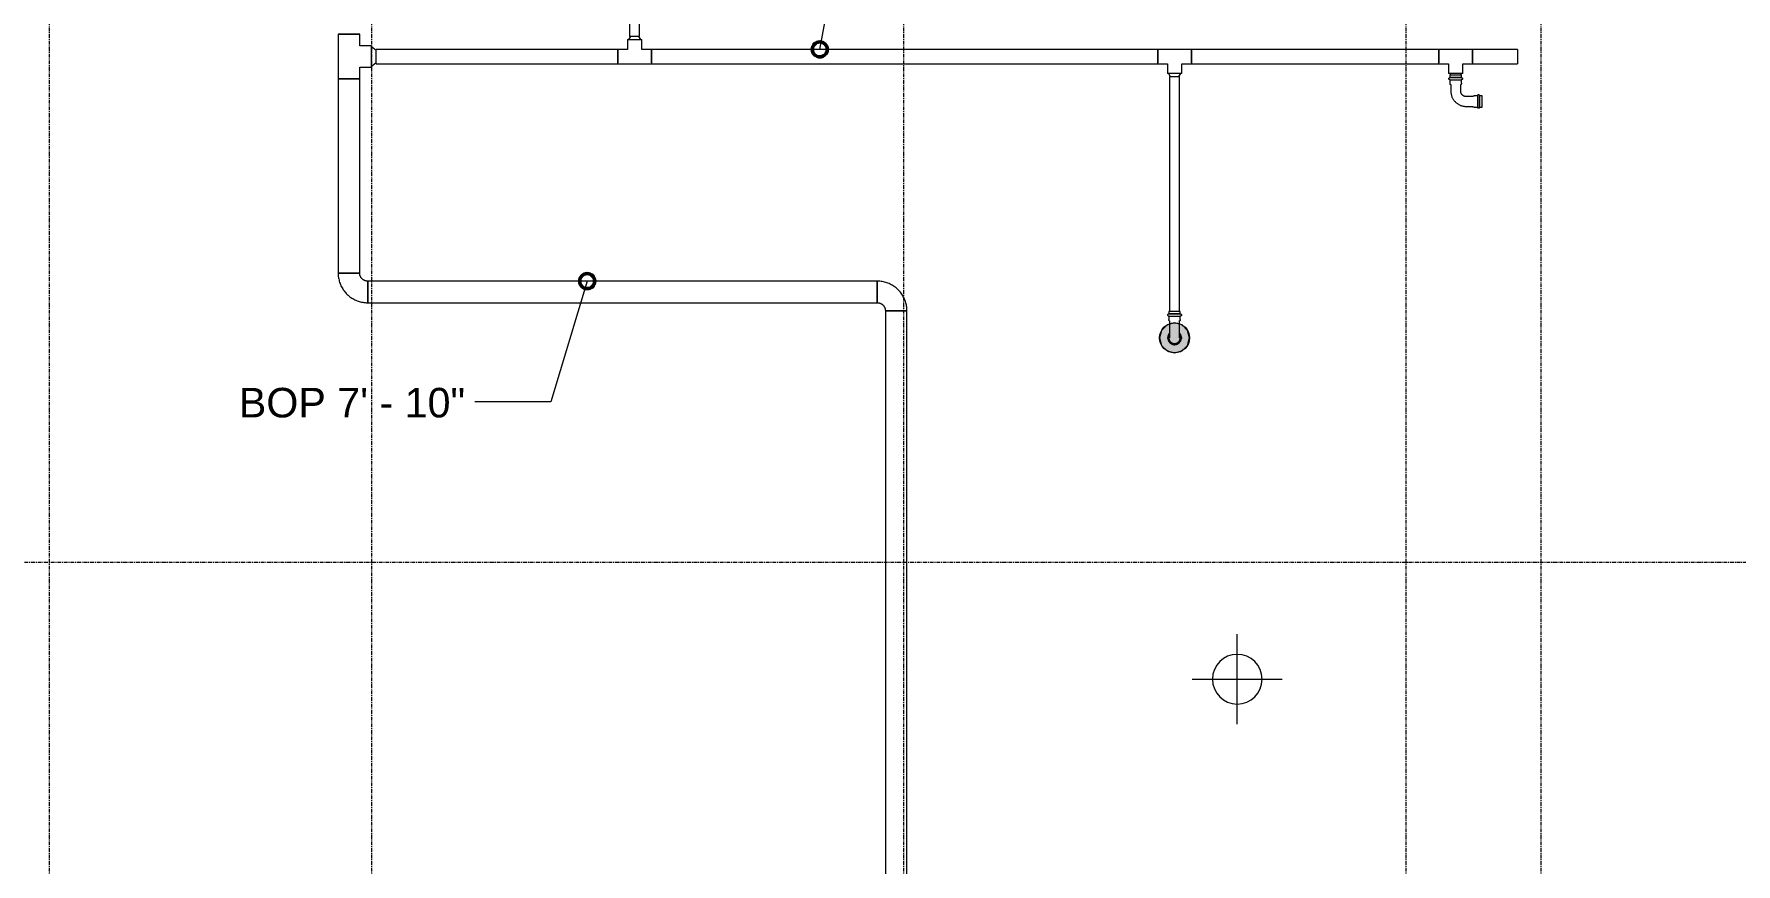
# Model space of a CAD drawing. Header units: inches. Extents: x -3679 to 241, y -496 to 1784.
# Drawn here: x -3057 to -2830, y 564.8 to 675.4 of the extents above; entities that cross this region are included whole.
import ezdxf

# ---------------------------------------------------------------- set-up
doc = ezdxf.new("R2010")
doc.units = ezdxf.units.IN
doc.header["$MEASUREMENT"] = 0
doc.linetypes.add('Grid Line', pattern=[0.875, 0.5, -0.125, 0.125, -0.125])
for name, color, linetype, lineweight in [('A-ANNO-NOTE', 250, 'Continuous', 9), ('G-ANNO-DIMS', 251, 'Continuous', 9), ('P-PIPE', 1, 'Continuous', 9), ('P-PIPE-CNTR', 1, 'Continuous', 9), ('S-GRID', 8, 'Continuous', 9)]:
    doc.layers.add(name, color=color, linetype=linetype, lineweight=lineweight)
doc.styles.add('Arial', font='arial.ttf', dxfattribs={"height": 3.934132})

# ---------------------------------------------------------------- blocks, each defined once
blk = doc.blocks.new('Victaulic-VicPress316-Elbow 90-45deg Style P568_P571 - Standard-V2-SECOND LEVEL')
at = {"layer": 'P-PIPE'}
for p, q in [((-3203.7, 731.1), (-3203.7, 730.2)), ((-3202.39, 730.21), (-3202.39, 731.1)), ((-3203.81, 730.05), (-3203.81, 729.6)), ((-3203.05, 729.6), (-3203.81, 729.6)), ((-3203.81, 729.31), (-3203.81, 728.97)), ((-3203.05, 729.31), (-3203.81, 729.31)), ((-3203.81, 728.97), (-3203.05, 728.97)), ((-3202.28, 729.6), (-3203.05, 729.6)), ((-3202.28, 729.31), (-3203.05, 729.31)), ((-3203.05, 728.97), (-3202.28, 728.97)), ((-3202.28, 729.6), (-3202.28, 730.05)), ((-3202.28, 728.97), (-3202.28, 729.31))]:
    blk.add_line(p, q, dxfattribs=at)
at = {"layer": 'P-PIPE', "flags": 128}
for points in [[(-3203.05, 733.4), (-3203.08, 733.4), (-3203.12, 733.4), (-3203.16, 733.4), (-3203.19, 733.39), (-3203.23, 733.38), (-3203.26, 733.38), (-3203.3, 733.37), (-3203.33, 733.36), (-3203.37, 733.34), (-3203.4, 733.33), (-3203.43, 733.32), (-3203.47, 733.3), (-3203.5, 733.28), (-3203.53, 733.26), (-3203.56, 733.24), (-3203.59, 733.22), (-3203.62, 733.2), (-3203.65, 733.18), (-3203.67, 733.15), (-3203.7, 733.13), (-3203.73, 733.1), (-3203.75, 733.07), (-3203.77, 733.04), (-3203.79, 733.01), (-3203.81, 732.98), (-3203.83, 732.95), (-3203.85, 732.92), (-3203.87, 732.89), (-3203.88, 732.85), (-3203.9, 732.82), (-3203.91, 732.79), (-3203.92, 732.75), (-3203.93, 732.72), (-3203.94, 732.68), (-3203.94, 732.65), (-3203.95, 732.61), (-3203.95, 732.57), (-3203.96, 732.54), (-3203.96, 732.5), (-3203.96, 732.46), (-3203.96, 732.43), (-3203.95, 732.39), (-3203.95, 732.35), (-3203.94, 732.32), (-3203.93, 732.28), (-3203.93, 732.25), (-3203.91, 732.21), (-3203.9, 732.18), (-3203.89, 732.14), (-3203.88, 732.11), (-3203.86, 732.08), (-3203.84, 732.05), (-3203.82, 732.01), (-3203.8, 731.98), (-3203.78, 731.95), (-3203.76, 731.92), (-3203.74, 731.9), (-3203.71, 731.87)], [(-3202.39, 731.86), (-3202.37, 731.88), (-3202.34, 731.91), (-3202.32, 731.94), (-3202.3, 731.97), (-3202.28, 732), (-3202.26, 732.03), (-3202.24, 732.06), (-3202.23, 732.09), (-3202.21, 732.13), (-3202.2, 732.16), (-3202.18, 732.19), (-3202.17, 732.23), (-3202.16, 732.26), (-3202.15, 732.3), (-3202.15, 732.33), (-3202.14, 732.37), (-3202.14, 732.41), (-3202.14, 732.44), (-3202.13, 732.48), (-3202.13, 732.52), (-3202.14, 732.55), (-3202.14, 732.59), (-3202.14, 732.63), (-3202.15, 732.66), (-3202.16, 732.7), (-3202.17, 732.73), (-3202.18, 732.77), (-3202.19, 732.8), (-3202.2, 732.84), (-3202.22, 732.87), (-3202.23, 732.9), (-3202.25, 732.93), (-3202.27, 732.97), (-3202.29, 733), (-3202.31, 733.03), (-3202.33, 733.06), (-3202.35, 733.08), (-3202.38, 733.11), (-3202.4, 733.14), (-3202.43, 733.16), (-3202.46, 733.19), (-3202.49, 733.21), (-3202.51, 733.23), (-3202.55, 733.25), (-3202.58, 733.27), (-3202.61, 733.29), (-3202.64, 733.31), (-3202.67, 733.32), (-3202.71, 733.34), (-3202.74, 733.35), (-3202.78, 733.36), (-3202.81, 733.37), (-3202.85, 733.38), (-3202.88, 733.39), (-3202.92, 733.39), (-3202.95, 733.4), (-3202.99, 733.4), (-3203.03, 733.4), (-3203.05, 733.4)], [(-3203.05, 733.26), (-3203.08, 733.26), (-3203.11, 733.25), (-3203.14, 733.25), (-3203.17, 733.25), (-3203.2, 733.24), (-3203.23, 733.23), (-3203.26, 733.23), (-3203.29, 733.22), (-3203.32, 733.21), (-3203.34, 733.2), (-3203.37, 733.18), (-3203.4, 733.17), (-3203.43, 733.16), (-3203.45, 733.14), (-3203.48, 733.12), (-3203.5, 733.1), (-3203.53, 733.09), (-3203.55, 733.07), (-3203.57, 733.05), (-3203.6, 733.02), (-3203.62, 733), (-3203.64, 732.98), (-3203.66, 732.95), (-3203.67, 732.93), (-3203.69, 732.9), (-3203.71, 732.88), (-3203.72, 732.85), (-3203.74, 732.82), (-3203.75, 732.8), (-3203.76, 732.77), (-3203.77, 732.74), (-3203.78, 732.71), (-3203.79, 732.68), (-3203.8, 732.65), (-3203.8, 732.62), (-3203.81, 732.59), (-3203.81, 732.56), (-3203.81, 732.53), (-3203.81, 732.5), (-3203.81, 732.47), (-3203.81, 732.44), (-3203.81, 732.41), (-3203.8, 732.38), (-3203.8, 732.35), (-3203.79, 732.32), (-3203.78, 732.29), (-3203.78, 732.26), (-3203.77, 732.23), (-3203.76, 732.2), (-3203.74, 732.17), (-3203.73, 732.14), (-3203.72, 732.12), (-3203.7, 732.1)], [(-3203.7, 732.49), (-3203.7, 732.49), (-3203.7, 732.49), (-3203.7, 732.48), (-3203.7, 732.47), (-3203.7, 732.46), (-3203.7, 732.45), (-3203.7, 732.44), (-3203.7, 732.42), (-3203.7, 732.4), (-3203.7, 732.38), (-3203.7, 732.36), (-3203.7, 732.33), (-3203.7, 732.31), (-3203.7, 732.28), (-3203.7, 732.25), (-3203.7, 732.21), (-3203.7, 732.18), (-3203.7, 732.14), (-3203.7, 732.11), (-3203.7, 732.07), (-3203.7, 732.03), (-3203.7, 731.98), (-3203.7, 731.94), (-3203.7, 731.9), (-3203.7, 731.85), (-3203.7, 731.8), (-3203.7, 731.75), (-3203.7, 731.7), (-3203.7, 731.65), (-3203.7, 731.6), (-3203.7, 731.55), (-3203.7, 731.5), (-3203.7, 731.44), (-3203.7, 731.39), (-3203.7, 731.33), (-3203.7, 731.28), (-3203.7, 731.22), (-3203.7, 731.17), (-3203.7, 731.11), (-3203.7, 731.1)], [(-3202.39, 732.1), (-3202.37, 732.13), (-3202.36, 732.16), (-3202.34, 732.18), (-3202.33, 732.21), (-3202.32, 732.24), (-3202.31, 732.27), (-3202.3, 732.3), (-3202.3, 732.33), (-3202.29, 732.36), (-3202.29, 732.39), (-3202.28, 732.42), (-3202.28, 732.45), (-3202.28, 732.48), (-3202.28, 732.51), (-3202.28, 732.54), (-3202.28, 732.57), (-3202.29, 732.6), (-3202.29, 732.63), (-3202.3, 732.66), (-3202.31, 732.69), (-3202.32, 732.72), (-3202.33, 732.75), (-3202.34, 732.78), (-3202.35, 732.81), (-3202.36, 732.84), (-3202.38, 732.86), (-3202.39, 732.89), (-3202.41, 732.92), (-3202.43, 732.94), (-3202.44, 732.97), (-3202.46, 732.99), (-3202.48, 733.01), (-3202.51, 733.03), (-3202.53, 733.06), (-3202.55, 733.08), (-3202.58, 733.09), (-3202.6, 733.11), (-3202.62, 733.13), (-3202.65, 733.15), (-3202.68, 733.16), (-3202.7, 733.18), (-3202.73, 733.19), (-3202.76, 733.2), (-3202.79, 733.21), (-3202.82, 733.22), (-3202.85, 733.23), (-3202.88, 733.24), (-3202.91, 733.24), (-3202.94, 733.25), (-3202.97, 733.25), (-3203, 733.26), (-3203.03, 733.26), (-3203.05, 733.26)], [(-3202.39, 731.1), (-3202.39, 731.15), (-3202.39, 731.21), (-3202.39, 731.26), (-3202.39, 731.32), (-3202.39, 731.37), (-3202.39, 731.43), (-3202.39, 731.48), (-3202.39, 731.54), (-3202.39, 731.59), (-3202.39, 731.64), (-3202.39, 731.69), (-3202.39, 731.74), (-3202.39, 731.79), (-3202.39, 731.84), (-3202.39, 731.88), (-3202.39, 731.93), (-3202.39, 731.97), (-3202.39, 732.02), (-3202.39, 732.06), (-3202.39, 732.1), (-3202.39, 732.13), (-3202.39, 732.17), (-3202.39, 732.21), (-3202.39, 732.24), (-3202.39, 732.27), (-3202.39, 732.3), (-3202.39, 732.33), (-3202.39, 732.35), (-3202.39, 732.37), (-3202.39, 732.4), (-3202.39, 732.41), (-3202.39, 732.43), (-3202.39, 732.45), (-3202.39, 732.46), (-3202.39, 732.47), (-3202.39, 732.48), (-3202.39, 732.48), (-3202.39, 732.49), (-3202.39, 732.49), (-3202.39, 732.49)], [(-3203.81, 729.31), (-3203.82, 729.31), (-3203.82, 729.31), (-3203.83, 729.31), (-3203.84, 729.31), (-3203.84, 729.31), (-3203.85, 729.31), (-3203.85, 729.31), (-3203.86, 729.32), (-3203.86, 729.32), (-3203.87, 729.32), (-3203.87, 729.32), (-3203.88, 729.32), (-3203.88, 729.33), (-3203.89, 729.33), (-3203.89, 729.33), (-3203.9, 729.34), (-3203.9, 729.34), (-3203.91, 729.34), (-3203.91, 729.35), (-3203.92, 729.35), (-3203.92, 729.36), (-3203.92, 729.36), (-3203.93, 729.37), (-3203.93, 729.37), (-3203.93, 729.38), (-3203.94, 729.38), (-3203.94, 729.39), (-3203.94, 729.39), (-3203.95, 729.4), (-3203.95, 729.4), (-3203.95, 729.41), (-3203.95, 729.41), (-3203.95, 729.42), (-3203.95, 729.42), (-3203.96, 729.43), (-3203.96, 729.44), (-3203.96, 729.44), (-3203.96, 729.45), (-3203.96, 729.45), (-3203.96, 729.46), (-3203.96, 729.46), (-3203.96, 729.47), (-3203.96, 729.48), (-3203.96, 729.48), (-3203.95, 729.49), (-3203.95, 729.49), (-3203.95, 729.5), (-3203.95, 729.5), (-3203.95, 729.51), (-3203.94, 729.51), (-3203.94, 729.52), (-3203.94, 729.52), (-3203.94, 729.53), (-3203.93, 729.53), (-3203.93, 729.54), (-3203.93, 729.54), (-3203.92, 729.55), (-3203.92, 729.55), (-3203.92, 729.56), (-3203.91, 729.56), (-3203.91, 729.57), (-3203.9, 729.57), (-3203.9, 729.57), (-3203.89, 729.58), (-3203.89, 729.58), (-3203.88, 729.58), (-3203.88, 729.58), (-3203.87, 729.59), (-3203.87, 729.59), (-3203.86, 729.59), (-3203.86, 729.59), (-3203.85, 729.59), (-3203.84, 729.6), (-3203.84, 729.6), (-3203.83, 729.6), (-3203.83, 729.6), (-3203.82, 729.6), (-3203.82, 729.6), (-3203.81, 729.6)], [(-3203.81, 730.05), (-3203.81, 730.06), (-3203.81, 730.07), (-3203.81, 730.08), (-3203.81, 730.09), (-3203.81, 730.11), (-3203.8, 730.12), (-3203.8, 730.13), (-3203.8, 730.14), (-3203.8, 730.15), (-3203.79, 730.16), (-3203.79, 730.17), (-3203.78, 730.18), (-3203.78, 730.19), (-3203.77, 730.2), (-3203.76, 730.2), (-3203.76, 730.21), (-3203.75, 730.22), (-3203.74, 730.23), (-3203.74, 730.24), (-3203.73, 730.25), (-3203.72, 730.25), (-3203.71, 730.26), (-3203.71, 730.27), (-3203.7, 730.27)], [(-3203.05, 729.6), (-3203.08, 729.6), (-3203.11, 729.6), (-3203.14, 729.6), (-3203.17, 729.6), (-3203.2, 729.6), (-3203.23, 729.6), (-3203.26, 729.6), (-3203.29, 729.6), (-3203.32, 729.6), (-3203.34, 729.6), (-3203.37, 729.6), (-3203.4, 729.6), (-3203.43, 729.6), (-3203.45, 729.6), (-3203.48, 729.6), (-3203.5, 729.6), (-3203.53, 729.6), (-3203.55, 729.6), (-3203.57, 729.6), (-3203.6, 729.6), (-3203.62, 729.6), (-3203.64, 729.6), (-3203.66, 729.6), (-3203.67, 729.6), (-3203.69, 729.6), (-3203.71, 729.6), (-3203.72, 729.6), (-3203.74, 729.6), (-3203.75, 729.6), (-3203.76, 729.6), (-3203.77, 729.6), (-3203.78, 729.6), (-3203.79, 729.6), (-3203.8, 729.6), (-3203.8, 729.6), (-3203.81, 729.6), (-3203.81, 729.6), (-3203.81, 729.6), (-3203.81, 729.6), (-3203.81, 729.6)], [(-3203.81, 729.6), (-3203.81, 729.6), (-3203.81, 729.6), (-3203.81, 729.6), (-3203.8, 729.6), (-3203.8, 729.6), (-3203.79, 729.6), (-3203.78, 729.6), (-3203.77, 729.6)], [(-3203.77, 729.31), (-3203.78, 729.31), (-3203.79, 729.31), (-3203.8, 729.31), (-3203.8, 729.31), (-3203.81, 729.31), (-3203.81, 729.31), (-3203.81, 729.31), (-3203.81, 729.31), (-3203.81, 729.31)], [(-3203.81, 729.31), (-3203.81, 729.31), (-3203.81, 729.31), (-3203.81, 729.31), (-3203.8, 729.31), (-3203.8, 729.31), (-3203.79, 729.31), (-3203.78, 729.31), (-3203.77, 729.31), (-3203.76, 729.31), (-3203.75, 729.31), (-3203.74, 729.31), (-3203.73, 729.31), (-3203.71, 729.31), (-3203.7, 729.31), (-3203.68, 729.31), (-3203.66, 729.31), (-3203.64, 729.31), (-3203.62, 729.31), (-3203.6, 729.31), (-3203.58, 729.31), (-3203.56, 729.31), (-3203.53, 729.31), (-3203.51, 729.31), (-3203.49, 729.31), (-3203.46, 729.31), (-3203.43, 729.31), (-3203.41, 729.31), (-3203.38, 729.31), (-3203.35, 729.31), (-3203.32, 729.31), (-3203.29, 729.31), (-3203.27, 729.31), (-3203.24, 729.31), (-3203.21, 729.31), (-3203.18, 729.31), (-3203.15, 729.31), (-3203.12, 729.31), (-3203.08, 729.31), (-3203.05, 729.31), (-3203.05, 729.31)], [(-3202.28, 729.6), (-3202.28, 729.6), (-3202.28, 729.6), (-3202.29, 729.6), (-3202.29, 729.6), (-3202.29, 729.6), (-3202.3, 729.6), (-3202.31, 729.6), (-3202.32, 729.6), (-3202.33, 729.6), (-3202.34, 729.6), (-3202.35, 729.6), (-3202.37, 729.6), (-3202.38, 729.6), (-3202.4, 729.6), (-3202.41, 729.6), (-3202.43, 729.6), (-3202.45, 729.6), (-3202.47, 729.6), (-3202.49, 729.6), (-3202.51, 729.6), (-3202.53, 729.6), (-3202.56, 729.6), (-3202.58, 729.6), (-3202.61, 729.6), (-3202.63, 729.6), (-3202.66, 729.6), (-3202.68, 729.6), (-3202.71, 729.6), (-3202.74, 729.6), (-3202.77, 729.6), (-3202.8, 729.6), (-3202.83, 729.6), (-3202.86, 729.6), (-3202.89, 729.6), (-3202.92, 729.6), (-3202.95, 729.6), (-3202.98, 729.6), (-3203.01, 729.6), (-3203.04, 729.6), (-3203.05, 729.6)], [(-3203.05, 729.31), (-3203.02, 729.31), (-3202.98, 729.31), (-3202.95, 729.31), (-3202.92, 729.31), (-3202.89, 729.31), (-3202.86, 729.31), (-3202.83, 729.31), (-3202.8, 729.31), (-3202.78, 729.31), (-3202.75, 729.31), (-3202.72, 729.31), (-3202.69, 729.31), (-3202.67, 729.31), (-3202.64, 729.31), (-3202.61, 729.31), (-3202.59, 729.31), (-3202.56, 729.31), (-3202.54, 729.31), (-3202.52, 729.31), (-3202.5, 729.31), (-3202.48, 729.31), (-3202.46, 729.31), (-3202.44, 729.31), (-3202.42, 729.31), (-3202.4, 729.31), (-3202.39, 729.31), (-3202.37, 729.31), (-3202.36, 729.31), (-3202.34, 729.31), (-3202.33, 729.31), (-3202.32, 729.31), (-3202.31, 729.31), (-3202.3, 729.31), (-3202.3, 729.31), (-3202.29, 729.31), (-3202.29, 729.31), (-3202.28, 729.31), (-3202.28, 729.31), (-3202.28, 729.31), (-3202.28, 729.31)], [(-3202.39, 730.27), (-3202.38, 730.26), (-3202.37, 730.26), (-3202.36, 730.25), (-3202.36, 730.24), (-3202.35, 730.23), (-3202.34, 730.22), (-3202.33, 730.22), (-3202.33, 730.21), (-3202.32, 730.2), (-3202.32, 730.19), (-3202.31, 730.18), (-3202.31, 730.17), (-3202.3, 730.16), (-3202.3, 730.15), (-3202.29, 730.14), (-3202.29, 730.13), (-3202.29, 730.12), (-3202.29, 730.11), (-3202.28, 730.1), (-3202.28, 730.09), (-3202.28, 730.07), (-3202.28, 730.06), (-3202.28, 730.05), (-3202.28, 730.05)], [(-3202.32, 729.6), (-3202.31, 729.6), (-3202.3, 729.6), (-3202.3, 729.6), (-3202.29, 729.6), (-3202.29, 729.6), (-3202.28, 729.6), (-3202.28, 729.6), (-3202.28, 729.6), (-3202.28, 729.6)], [(-3202.28, 729.31), (-3202.28, 729.31), (-3202.28, 729.31), (-3202.29, 729.31), (-3202.29, 729.31), (-3202.29, 729.31), (-3202.3, 729.31), (-3202.31, 729.31), (-3202.32, 729.31)], [(-3202.28, 729.6), (-3202.27, 729.6), (-3202.27, 729.6), (-3202.26, 729.6), (-3202.26, 729.6), (-3202.25, 729.6), (-3202.24, 729.6), (-3202.24, 729.59), (-3202.23, 729.59), (-3202.23, 729.59), (-3202.22, 729.59), (-3202.22, 729.59), (-3202.21, 729.58), (-3202.21, 729.58), (-3202.2, 729.58), (-3202.2, 729.57), (-3202.19, 729.57), (-3202.19, 729.57), (-3202.18, 729.56), (-3202.18, 729.56), (-3202.18, 729.56), (-3202.17, 729.55), (-3202.17, 729.55), (-3202.16, 729.54), (-3202.16, 729.54), (-3202.16, 729.53), (-3202.15, 729.53), (-3202.15, 729.52), (-3202.15, 729.52), (-3202.15, 729.51), (-3202.14, 729.51), (-3202.14, 729.5), (-3202.14, 729.5), (-3202.14, 729.49), (-3202.14, 729.48), (-3202.14, 729.48), (-3202.14, 729.47), (-3202.13, 729.47), (-3202.13, 729.46), (-3202.13, 729.46), (-3202.13, 729.45), (-3202.13, 729.44), (-3202.13, 729.44), (-3202.14, 729.43), (-3202.14, 729.43), (-3202.14, 729.42), (-3202.14, 729.42), (-3202.14, 729.41), (-3202.14, 729.4), (-3202.14, 729.4), (-3202.15, 729.39), (-3202.15, 729.39), (-3202.15, 729.38), (-3202.16, 729.38), (-3202.16, 729.37), (-3202.16, 729.37), (-3202.17, 729.36), (-3202.17, 729.36), (-3202.17, 729.35), (-3202.18, 729.35), (-3202.18, 729.35), (-3202.19, 729.34), (-3202.19, 729.34), (-3202.19, 729.34), (-3202.2, 729.33), (-3202.2, 729.33), (-3202.21, 729.33), (-3202.21, 729.32), (-3202.22, 729.32), (-3202.23, 729.32), (-3202.23, 729.32), (-3202.24, 729.32), (-3202.24, 729.31), (-3202.25, 729.31), (-3202.25, 729.31), (-3202.26, 729.31), (-3202.26, 729.31), (-3202.27, 729.31), (-3202.28, 729.31), (-3202.28, 729.31)]]:
    blk.add_lwpolyline(points, dxfattribs=at)
blk = doc.blocks.new('Victaulic-VicPress316-Elbow 90-45deg Style P568_P571 - Standard-V15-SECOND LEVEL')
at = {"layer": 'P-PIPE'}
for p, q in [((-0.77, 3.52), (-0.77, 3.18)), ((0.77, 3.52), (-0.77, 3.52)), ((-0.77, 3.18), (0.77, 3.18)), ((-0.77, 2.89), (-0.77, 2.44)), ((-0.77, 2.89), (0.77, 2.89)), ((-0.66, 2.28), (-0.66, 1.39)), ((0.66, 1.39), (0.66, 2.28)), ((0.77, 3.18), (0.77, 3.52)), ((0.77, 2.44), (0.77, 2.89)), ((-3.18, 0.77), (-3.52, 0.77)), ((-3.52, 0.77), (-3.52, -0.77)), ((-3.18, -0.77), (-3.18, 0.77)), ((-2.44, 0.77), (-2.89, 0.77)), ((-2.89, -0.77), (-2.89, 0.77)), ((-1.39, 0.66), (-2.28, 0.66)), ((-3.52, -0.77), (-3.18, -0.77)), ((-2.89, -0.77), (-2.44, -0.77)), ((-2.28, -0.66), (-1.39, -0.66))]:
    blk.add_line(p, q, dxfattribs=at)
at = {"layer": 'P-PIPE', "flags": 128}
for points in [[(-0.77, 2.89), (-0.77, 2.89), (-0.78, 2.89), (-0.78, 2.89), (-0.79, 2.89), (-0.8, 2.89), (-0.8, 2.89), (-0.81, 2.9), (-0.81, 2.9), (-0.82, 2.9), (-0.82, 2.9), (-0.83, 2.9), (-0.83, 2.91), (-0.84, 2.91), (-0.84, 2.91), (-0.85, 2.92), (-0.85, 2.92), (-0.86, 2.92), (-0.86, 2.93), (-0.87, 2.93), (-0.87, 2.93), (-0.87, 2.94), (-0.88, 2.94), (-0.88, 2.95), (-0.89, 2.95), (-0.89, 2.96), (-0.89, 2.96), (-0.89, 2.97), (-0.9, 2.97), (-0.9, 2.98), (-0.9, 2.98), (-0.9, 2.99), (-0.91, 2.99), (-0.91, 3), (-0.91, 3.01), (-0.91, 3.01), (-0.91, 3.02), (-0.91, 3.02), (-0.91, 3.03), (-0.91, 3.03), (-0.91, 3.04), (-0.91, 3.05), (-0.91, 3.05), (-0.91, 3.06), (-0.91, 3.06), (-0.91, 3.07), (-0.91, 3.07), (-0.91, 3.08), (-0.9, 3.09), (-0.9, 3.09), (-0.9, 3.1), (-0.9, 3.1), (-0.89, 3.11), (-0.89, 3.11), (-0.89, 3.12), (-0.88, 3.12), (-0.88, 3.13), (-0.88, 3.13), (-0.87, 3.14), (-0.87, 3.14), (-0.86, 3.14), (-0.86, 3.15), (-0.86, 3.15), (-0.85, 3.15), (-0.85, 3.16), (-0.84, 3.16), (-0.84, 3.16), (-0.83, 3.17), (-0.83, 3.17), (-0.82, 3.17), (-0.82, 3.17), (-0.81, 3.17), (-0.8, 3.18), (-0.8, 3.18), (-0.79, 3.18), (-0.79, 3.18), (-0.78, 3.18), (-0.78, 3.18), (-0.77, 3.18), (-0.77, 3.18)], [(0.77, 3.18), (0.77, 3.18), (0.76, 3.18), (0.76, 3.18), (0.76, 3.18), (0.75, 3.18), (0.74, 3.18), (0.74, 3.18), (0.73, 3.18), (0.72, 3.18), (0.71, 3.18), (0.69, 3.18), (0.68, 3.18), (0.67, 3.18), (0.65, 3.18), (0.63, 3.18), (0.61, 3.18), (0.6, 3.18), (0.58, 3.18), (0.56, 3.18), (0.53, 3.18), (0.51, 3.18), (0.49, 3.18), (0.46, 3.18), (0.44, 3.18), (0.41, 3.18), (0.39, 3.18), (0.36, 3.18), (0.33, 3.18), (0.31, 3.18), (0.28, 3.18), (0.25, 3.18), (0.22, 3.18), (0.19, 3.18), (0.16, 3.18), (0.13, 3.18), (0.1, 3.18), (0.07, 3.18), (0.04, 3.18), (0.01, 3.18), (-0.02, 3.18), (-0.05, 3.18), (-0.08, 3.18), (-0.11, 3.18), (-0.14, 3.18), (-0.17, 3.18), (-0.2, 3.18), (-0.23, 3.18), (-0.26, 3.18), (-0.29, 3.18), (-0.32, 3.18), (-0.35, 3.18), (-0.37, 3.18), (-0.4, 3.18), (-0.43, 3.18), (-0.45, 3.18), (-0.48, 3.18), (-0.5, 3.18), (-0.52, 3.18), (-0.54, 3.18), (-0.57, 3.18), (-0.59, 3.18), (-0.6, 3.18), (-0.62, 3.18), (-0.64, 3.18), (-0.66, 3.18), (-0.67, 3.18), (-0.69, 3.18), (-0.7, 3.18), (-0.71, 3.18), (-0.72, 3.18), (-0.73, 3.18), (-0.74, 3.18), (-0.75, 3.18), (-0.75, 3.18), (-0.76, 3.18), (-0.76, 3.18), (-0.77, 3.18), (-0.77, 3.18), (-0.77, 3.18)], [(-0.77, 3.18), (-0.77, 3.18), (-0.76, 3.18), (-0.76, 3.18), (-0.76, 3.18), (-0.75, 3.18), (-0.74, 3.18), (-0.74, 3.18), (-0.73, 3.18)], [(-0.77, 2.89), (-0.77, 2.89), (-0.76, 2.89), (-0.76, 2.89), (-0.76, 2.89), (-0.75, 2.89), (-0.74, 2.89), (-0.74, 2.89), (-0.73, 2.89), (-0.72, 2.89), (-0.71, 2.89), (-0.69, 2.89), (-0.68, 2.89), (-0.67, 2.89), (-0.65, 2.89), (-0.63, 2.89), (-0.61, 2.89), (-0.6, 2.89), (-0.58, 2.89), (-0.56, 2.89), (-0.53, 2.89), (-0.51, 2.89), (-0.49, 2.89), (-0.46, 2.89), (-0.44, 2.89), (-0.41, 2.89), (-0.39, 2.89), (-0.36, 2.89), (-0.33, 2.89), (-0.31, 2.89), (-0.28, 2.89), (-0.25, 2.89), (-0.22, 2.89), (-0.19, 2.89), (-0.16, 2.89), (-0.13, 2.89), (-0.1, 2.89), (-0.07, 2.89), (-0.04, 2.89), (-0.01, 2.89), (0.02, 2.89), (0.05, 2.89), (0.08, 2.89), (0.11, 2.89), (0.14, 2.89), (0.17, 2.89), (0.2, 2.89), (0.23, 2.89), (0.26, 2.89), (0.29, 2.89), (0.32, 2.89), (0.35, 2.89), (0.37, 2.89), (0.4, 2.89), (0.43, 2.89), (0.45, 2.89), (0.48, 2.89), (0.5, 2.89), (0.52, 2.89), (0.54, 2.89), (0.57, 2.89), (0.59, 2.89), (0.6, 2.89), (0.62, 2.89), (0.64, 2.89), (0.66, 2.89), (0.67, 2.89), (0.69, 2.89), (0.7, 2.89), (0.71, 2.89), (0.72, 2.89), (0.73, 2.89), (0.74, 2.89), (0.75, 2.89), (0.75, 2.89), (0.76, 2.89), (0.76, 2.89), (0.77, 2.89), (0.77, 2.89), (0.77, 2.89)], [(-0.72, 2.89), (-0.73, 2.89), (-0.74, 2.89), (-0.75, 2.89), (-0.75, 2.89), (-0.76, 2.89), (-0.76, 2.89), (-0.77, 2.89), (-0.77, 2.89), (-0.77, 2.89)], [(-0.66, 2.22), (-0.67, 2.23), (-0.67, 2.23), (-0.68, 2.24), (-0.69, 2.25), (-0.7, 2.26), (-0.7, 2.27), (-0.71, 2.27), (-0.72, 2.28), (-0.72, 2.29), (-0.73, 2.3), (-0.73, 2.31), (-0.74, 2.32), (-0.74, 2.33), (-0.75, 2.34), (-0.75, 2.35), (-0.76, 2.36), (-0.76, 2.37), (-0.76, 2.38), (-0.76, 2.39), (-0.76, 2.4), (-0.77, 2.42), (-0.77, 2.43), (-0.77, 2.44), (-0.77, 2.44)], [(0.77, 2.44), (0.77, 2.43), (0.77, 2.42), (0.76, 2.41), (0.76, 2.4), (0.76, 2.38), (0.76, 2.37), (0.76, 2.36), (0.75, 2.35), (0.75, 2.34), (0.74, 2.33), (0.74, 2.32), (0.74, 2.31), (0.73, 2.3), (0.72, 2.29), (0.72, 2.29), (0.71, 2.28), (0.71, 2.27), (0.7, 2.26), (0.69, 2.25), (0.68, 2.24), (0.68, 2.24), (0.67, 2.23), (0.66, 2.22), (0.66, 2.22)], [(0.72, 3.18), (0.73, 3.18), (0.74, 3.18), (0.75, 3.18), (0.75, 3.18), (0.76, 3.18), (0.76, 3.18), (0.77, 3.18), (0.77, 3.18), (0.77, 3.18)], [(0.77, 2.89), (0.77, 2.89), (0.76, 2.89), (0.76, 2.89), (0.76, 2.89), (0.75, 2.89), (0.74, 2.89), (0.74, 2.89), (0.73, 2.89)], [(0.77, 3.18), (0.77, 3.18), (0.78, 3.18), (0.78, 3.18), (0.79, 3.18), (0.8, 3.18), (0.8, 3.18), (0.81, 3.18), (0.81, 3.17), (0.82, 3.17), (0.82, 3.17), (0.83, 3.17), (0.83, 3.17), (0.84, 3.16), (0.84, 3.16), (0.85, 3.16), (0.85, 3.15), (0.86, 3.15), (0.86, 3.15), (0.87, 3.14), (0.87, 3.14), (0.87, 3.13), (0.88, 3.13), (0.88, 3.12), (0.89, 3.12), (0.89, 3.11), (0.89, 3.11), (0.89, 3.1), (0.9, 3.1), (0.9, 3.09), (0.9, 3.09), (0.9, 3.08), (0.91, 3.08), (0.91, 3.07), (0.91, 3.07), (0.91, 3.06), (0.91, 3.05), (0.91, 3.05), (0.91, 3.04), (0.91, 3.04), (0.91, 3.03), (0.91, 3.03), (0.91, 3.02), (0.91, 3.01), (0.91, 3.01), (0.91, 3), (0.91, 3), (0.91, 2.99), (0.9, 2.99), (0.9, 2.98), (0.9, 2.98), (0.9, 2.97), (0.89, 2.97), (0.89, 2.96), (0.89, 2.96), (0.88, 2.95), (0.88, 2.95), (0.88, 2.94), (0.87, 2.94), (0.87, 2.93), (0.86, 2.93), (0.86, 2.92), (0.86, 2.92), (0.85, 2.92), (0.85, 2.91), (0.84, 2.91), (0.84, 2.91), (0.83, 2.91), (0.83, 2.9), (0.82, 2.9), (0.82, 2.9), (0.81, 2.9), (0.8, 2.9), (0.8, 2.89), (0.79, 2.89), (0.79, 2.89), (0.78, 2.89), (0.78, 2.89), (0.77, 2.89), (0.77, 2.89)], [(-3.18, 0.77), (-3.18, 0.77), (-3.18, 0.78), (-3.18, 0.78), (-3.18, 0.79), (-3.18, 0.8), (-3.18, 0.8), (-3.18, 0.81), (-3.17, 0.81), (-3.17, 0.82), (-3.17, 0.82), (-3.17, 0.83), (-3.17, 0.83), (-3.16, 0.84), (-3.16, 0.84), (-3.16, 0.85), (-3.15, 0.85), (-3.15, 0.86), (-3.15, 0.86), (-3.14, 0.87), (-3.14, 0.87), (-3.13, 0.87), (-3.13, 0.88), (-3.12, 0.88), (-3.12, 0.89), (-3.11, 0.89), (-3.11, 0.89), (-3.1, 0.89), (-3.1, 0.9), (-3.09, 0.9), (-3.09, 0.9), (-3.08, 0.9), (-3.08, 0.91), (-3.07, 0.91), (-3.07, 0.91), (-3.06, 0.91), (-3.05, 0.91), (-3.05, 0.91), (-3.04, 0.91), (-3.04, 0.91), (-3.03, 0.91), (-3.03, 0.91), (-3.02, 0.91), (-3.01, 0.91), (-3.01, 0.91), (-3, 0.91), (-3, 0.91), (-2.99, 0.91), (-2.99, 0.9), (-2.98, 0.9), (-2.98, 0.9), (-2.97, 0.9), (-2.97, 0.89), (-2.96, 0.89), (-2.96, 0.89), (-2.95, 0.88), (-2.95, 0.88), (-2.94, 0.88), (-2.94, 0.87), (-2.93, 0.87), (-2.93, 0.86), (-2.92, 0.86), (-2.92, 0.86), (-2.92, 0.85), (-2.91, 0.85), (-2.91, 0.84), (-2.91, 0.84), (-2.91, 0.83), (-2.9, 0.83), (-2.9, 0.82), (-2.9, 0.82), (-2.9, 0.81), (-2.9, 0.8), (-2.89, 0.8), (-2.89, 0.79), (-2.89, 0.79), (-2.89, 0.78), (-2.89, 0.78), (-2.89, 0.77), (-2.89, 0.77)], [(-3.18, 0.77), (-3.18, 0.77), (-3.18, 0.76), (-3.18, 0.76), (-3.18, 0.76), (-3.18, 0.75), (-3.18, 0.74), (-3.18, 0.74), (-3.18, 0.73), (-3.18, 0.72), (-3.18, 0.71), (-3.18, 0.69), (-3.18, 0.68), (-3.18, 0.67), (-3.18, 0.65), (-3.18, 0.63), (-3.18, 0.61), (-3.18, 0.6), (-3.18, 0.58), (-3.18, 0.56), (-3.18, 0.53), (-3.18, 0.51), (-3.18, 0.49), (-3.18, 0.46), (-3.18, 0.44), (-3.18, 0.41), (-3.18, 0.39), (-3.18, 0.36), (-3.18, 0.33), (-3.18, 0.31), (-3.18, 0.28), (-3.18, 0.25), (-3.18, 0.22), (-3.18, 0.19), (-3.18, 0.16), (-3.18, 0.13), (-3.18, 0.1), (-3.18, 0.07), (-3.18, 0.04), (-3.18, 0.01), (-3.18, -0.02), (-3.18, -0.05), (-3.18, -0.08), (-3.18, -0.11), (-3.18, -0.14), (-3.18, -0.17), (-3.18, -0.2), (-3.18, -0.23), (-3.18, -0.26), (-3.18, -0.29), (-3.18, -0.32), (-3.18, -0.35), (-3.18, -0.37), (-3.18, -0.4), (-3.18, -0.43), (-3.18, -0.45), (-3.18, -0.48), (-3.18, -0.5), (-3.18, -0.52), (-3.18, -0.54), (-3.18, -0.57), (-3.18, -0.59), (-3.18, -0.6), (-3.18, -0.62), (-3.18, -0.64), (-3.18, -0.66), (-3.18, -0.67), (-3.18, -0.69), (-3.18, -0.7), (-3.18, -0.71), (-3.18, -0.72), (-3.18, -0.73), (-3.18, -0.74), (-3.18, -0.75), (-3.18, -0.75), (-3.18, -0.76), (-3.18, -0.76), (-3.18, -0.77), (-3.18, -0.77), (-3.18, -0.77)], [(-3.18, 0.72), (-3.18, 0.73), (-3.18, 0.74), (-3.18, 0.75), (-3.18, 0.75), (-3.18, 0.76), (-3.18, 0.76), (-3.18, 0.77), (-3.18, 0.77), (-3.18, 0.77)], [(-2.89, -0.77), (-2.89, -0.77), (-2.89, -0.76), (-2.89, -0.76), (-2.89, -0.76), (-2.89, -0.75), (-2.89, -0.74), (-2.89, -0.74), (-2.89, -0.73), (-2.89, -0.72), (-2.89, -0.71), (-2.89, -0.69), (-2.89, -0.68), (-2.89, -0.67), (-2.89, -0.65), (-2.89, -0.63), (-2.89, -0.61), (-2.89, -0.6), (-2.89, -0.58), (-2.89, -0.56), (-2.89, -0.53), (-2.89, -0.51), (-2.89, -0.49), (-2.89, -0.46), (-2.89, -0.44), (-2.89, -0.41), (-2.89, -0.39), (-2.89, -0.36), (-2.89, -0.33), (-2.89, -0.31), (-2.89, -0.28), (-2.89, -0.25), (-2.89, -0.22), (-2.89, -0.19), (-2.89, -0.16), (-2.89, -0.13), (-2.89, -0.1), (-2.89, -0.07), (-2.89, -0.04), (-2.89, -0.01), (-2.89, 0.02), (-2.89, 0.05), (-2.89, 0.08), (-2.89, 0.11), (-2.89, 0.14), (-2.89, 0.17), (-2.89, 0.2), (-2.89, 0.23), (-2.89, 0.26), (-2.89, 0.29), (-2.89, 0.32), (-2.89, 0.35), (-2.89, 0.37), (-2.89, 0.4), (-2.89, 0.43), (-2.89, 0.45), (-2.89, 0.48), (-2.89, 0.5), (-2.89, 0.52), (-2.89, 0.54), (-2.89, 0.57), (-2.89, 0.59), (-2.89, 0.6), (-2.89, 0.62), (-2.89, 0.64), (-2.89, 0.66), (-2.89, 0.67), (-2.89, 0.69), (-2.89, 0.7), (-2.89, 0.71), (-2.89, 0.72), (-2.89, 0.73), (-2.89, 0.74), (-2.89, 0.75), (-2.89, 0.75), (-2.89, 0.76), (-2.89, 0.76), (-2.89, 0.77), (-2.89, 0.77), (-2.89, 0.77)], [(-2.89, 0.77), (-2.89, 0.77), (-2.89, 0.76), (-2.89, 0.76), (-2.89, 0.76), (-2.89, 0.75), (-2.89, 0.74), (-2.89, 0.74), (-2.89, 0.73)], [(-2.44, 0.77), (-2.43, 0.77), (-2.42, 0.77), (-2.41, 0.76), (-2.4, 0.76), (-2.38, 0.76), (-2.37, 0.76), (-2.36, 0.76), (-2.35, 0.75), (-2.34, 0.75), (-2.33, 0.74), (-2.32, 0.74), (-2.31, 0.74), (-2.3, 0.73), (-2.29, 0.72), (-2.29, 0.72), (-2.28, 0.71), (-2.27, 0.71), (-2.26, 0.7), (-2.25, 0.69), (-2.24, 0.68), (-2.24, 0.68), (-2.23, 0.67), (-2.22, 0.66), (-2.22, 0.66)], [(-0.66, 1.39), (-0.66, 1.36), (-0.66, 1.33), (-0.66, 1.3), (-0.67, 1.28), (-0.67, 1.25), (-0.68, 1.22), (-0.69, 1.19), (-0.69, 1.16), (-0.7, 1.13), (-0.72, 1.11), (-0.73, 1.08), (-0.74, 1.05), (-0.75, 1.03), (-0.77, 1), (-0.79, 0.98), (-0.8, 0.95), (-0.82, 0.93), (-0.84, 0.91), (-0.86, 0.89), (-0.88, 0.87), (-0.9, 0.85), (-0.92, 0.83), (-0.95, 0.81), (-0.97, 0.79), (-1, 0.77), (-1.02, 0.76), (-1.05, 0.74), (-1.07, 0.73), (-1.1, 0.72), (-1.13, 0.71), (-1.15, 0.7), (-1.18, 0.69), (-1.21, 0.68), (-1.24, 0.67), (-1.27, 0.67), (-1.3, 0.66), (-1.33, 0.66), (-1.36, 0.66), (-1.39, 0.66), (-1.39, 0.66)], [(-1.39, -0.66), (-1.31, -0.66), (-1.23, -0.65), (-1.15, -0.64), (-1.07, -0.63), (-0.99, -0.62), (-0.91, -0.6), (-0.83, -0.58), (-0.75, -0.55), (-0.67, -0.53), (-0.59, -0.5), (-0.52, -0.46), (-0.45, -0.43), (-0.37, -0.39), (-0.3, -0.34), (-0.24, -0.3), (-0.17, -0.25), (-0.1, -0.2), (-0.04, -0.15), (0.02, -0.09), (0.08, -0.04), (0.13, 0.02), (0.19, 0.09), (0.24, 0.15), (0.29, 0.22), (0.33, 0.29), (0.38, 0.35), (0.42, 0.43), (0.45, 0.5), (0.49, 0.57), (0.52, 0.65), (0.55, 0.73), (0.57, 0.81), (0.59, 0.88), (0.61, 0.96), (0.63, 1.04), (0.64, 1.13), (0.65, 1.21), (0.65, 1.29), (0.66, 1.37), (0.66, 1.39)], [(-3.18, -0.77), (-3.18, -0.77), (-3.18, -0.76), (-3.18, -0.76), (-3.18, -0.76), (-3.18, -0.75), (-3.18, -0.74), (-3.18, -0.74), (-3.18, -0.73)], [(-2.89, -0.77), (-2.89, -0.77), (-2.89, -0.78), (-2.89, -0.78), (-2.89, -0.79), (-2.89, -0.8), (-2.89, -0.8), (-2.9, -0.81), (-2.9, -0.81), (-2.9, -0.82), (-2.9, -0.82), (-2.9, -0.83), (-2.91, -0.83), (-2.91, -0.84), (-2.91, -0.84), (-2.92, -0.85), (-2.92, -0.85), (-2.92, -0.86), (-2.93, -0.86), (-2.93, -0.87), (-2.93, -0.87), (-2.94, -0.87), (-2.94, -0.88), (-2.95, -0.88), (-2.95, -0.89), (-2.96, -0.89), (-2.96, -0.89), (-2.97, -0.89), (-2.97, -0.9), (-2.98, -0.9), (-2.98, -0.9), (-2.99, -0.9), (-2.99, -0.91), (-3, -0.91), (-3.01, -0.91), (-3.01, -0.91), (-3.02, -0.91), (-3.02, -0.91), (-3.03, -0.91), (-3.03, -0.91), (-3.04, -0.91), (-3.05, -0.91), (-3.05, -0.91), (-3.06, -0.91), (-3.06, -0.91), (-3.07, -0.91), (-3.07, -0.91), (-3.08, -0.91), (-3.09, -0.9), (-3.09, -0.9), (-3.1, -0.9), (-3.1, -0.9), (-3.11, -0.89), (-3.11, -0.89), (-3.12, -0.89), (-3.12, -0.88), (-3.13, -0.88), (-3.13, -0.88), (-3.14, -0.87), (-3.14, -0.87), (-3.14, -0.86), (-3.15, -0.86), (-3.15, -0.86), (-3.15, -0.85), (-3.16, -0.85), (-3.16, -0.84), (-3.16, -0.84), (-3.17, -0.83), (-3.17, -0.83), (-3.17, -0.82), (-3.17, -0.82), (-3.17, -0.81), (-3.18, -0.8), (-3.18, -0.8), (-3.18, -0.79), (-3.18, -0.79), (-3.18, -0.78), (-3.18, -0.78), (-3.18, -0.77), (-3.18, -0.77)], [(-2.89, -0.72), (-2.89, -0.73), (-2.89, -0.74), (-2.89, -0.75), (-2.89, -0.75), (-2.89, -0.76), (-2.89, -0.76), (-2.89, -0.77), (-2.89, -0.77), (-2.89, -0.77)], [(-2.22, -0.66), (-2.23, -0.67), (-2.23, -0.67), (-2.24, -0.68), (-2.25, -0.69), (-2.26, -0.7), (-2.27, -0.7), (-2.27, -0.71), (-2.28, -0.72), (-2.29, -0.72), (-2.3, -0.73), (-2.31, -0.73), (-2.32, -0.74), (-2.33, -0.74), (-2.34, -0.75), (-2.35, -0.75), (-2.36, -0.76), (-2.37, -0.76), (-2.38, -0.76), (-2.39, -0.76), (-2.4, -0.76), (-2.42, -0.77), (-2.43, -0.77), (-2.44, -0.77), (-2.44, -0.77)]]:
    blk.add_lwpolyline(points, dxfattribs=at)
blk = doc.blocks.new('Elbow - Welded - Generic - Standard-1127339-SECOND LEVEL')
at = {"layer": 'P-PIPE'}
for p, q in [((-1.39, 2.52), (-1.25, 2.52)), ((-1.24, 2.52), (-1.02, 2.52)), ((-1.02, 2.52), (-0.72, 2.52)), ((-0.72, 2.52), (-0.37, 2.52)), ((-0.37, 2.52), (0.37, 2.52)), ((0.37, 2.52), (0.72, 2.52)), ((0.72, 2.52), (1.02, 2.52)), ((1.02, 2.52), (1.24, 2.52)), ((1.25, 2.52), (1.39, 2.52)), ((-2.52, 1.25), (-2.52, 1.39)), ((-2.52, 1.02), (-2.52, 1.24)), ((-2.52, 0.72), (-2.52, 1.02)), ((-2.52, 0.37), (-2.52, 0.72)), ((-2.52, -0.37), (-2.52, 0.37)), ((-2.52, -0.72), (-2.52, -0.37)), ((-2.52, -1.02), (-2.52, -0.72)), ((-2.52, -1.24), (-2.52, -1.02)), ((-2.52, -1.39), (-2.52, -1.25))]:
    blk.add_line(p, q, dxfattribs=at)
at = {"layer": 'P-PIPE', "flags": 128}
for points in [[(-2.52, -1.44), (-2.36, -1.43), (-2.2, -1.42), (-2.05, -1.41), (-1.89, -1.39), (-1.73, -1.36), (-1.58, -1.32), (-1.43, -1.28), (-1.28, -1.24), (-1.13, -1.18), (-0.98, -1.12), (-0.83, -1.06), (-0.69, -0.99), (-0.55, -0.91), (-0.42, -0.83), (-0.29, -0.75), (-0.16, -0.65), (-0.03, -0.56), (0.09, -0.45), (0.21, -0.35), (0.32, -0.24), (0.43, -0.12), (0.53, 0), (0.63, 0.12), (0.72, 0.25), (0.81, 0.38), (0.89, 0.52), (0.97, 0.65), (1.04, 0.8), (1.11, 0.94), (1.17, 1.09), (1.22, 1.23), (1.27, 1.39), (1.31, 1.54), (1.35, 1.69), (1.38, 1.85), (1.4, 2), (1.42, 2.16), (1.43, 2.32), (1.44, 2.48), (1.44, 2.52)], [(-1.44, 2.52), (-1.44, 2.48), (-1.44, 2.43), (-1.44, 2.39), (-1.45, 2.35), (-1.46, 2.3), (-1.47, 2.26), (-1.48, 2.22), (-1.49, 2.18), (-1.51, 2.14), (-1.52, 2.1), (-1.54, 2.06), (-1.56, 2.02), (-1.58, 1.98), (-1.6, 1.94), (-1.63, 1.91), (-1.65, 1.87), (-1.68, 1.84), (-1.71, 1.81), (-1.73, 1.77), (-1.77, 1.74), (-1.8, 1.71), (-1.83, 1.69), (-1.86, 1.66), (-1.9, 1.63), (-1.93, 1.61), (-1.97, 1.59), (-2.01, 1.56), (-2.05, 1.55), (-2.09, 1.53), (-2.13, 1.51), (-2.17, 1.5), (-2.21, 1.48), (-2.25, 1.47), (-2.29, 1.46), (-2.34, 1.45), (-2.38, 1.45), (-2.42, 1.44), (-2.46, 1.44), (-2.51, 1.44), (-2.52, 1.44)]]:
    blk.add_lwpolyline(points, dxfattribs=at)

msp = doc.modelspace()

# ---------------------------------------------------------------- hatches: boundary and pattern name
at = {"layer": 'A-ANNO-NOTE'}
h = msp.add_hatch(color=256, dxfattribs=at)
edge = h.paths.add_edge_path(flags=0)
edge.add_arc((-2904.86, 634.88), 2, 0, 360)
msp.add_hatch(color=256, dxfattribs=at).paths.add_polyline_path([(-2904.86, 632.88), (-2903.86, 633.15), (-2903.13, 633.88), (-2902.86, 634.88), (-2903.13, 635.88), (-2903.86, 636.62), (-2904.86, 636.88), (-2905.86, 636.62), (-2906.6, 635.88), (-2906.86, 634.88), (-2906.6, 633.88), (-2905.86, 633.15)], flags=0)

# ---------------------------------------------------------------- linework, layer by layer
for p, q in [((-2906.6, 635.88), (-2906.86, 634.88)), ((-2905.86, 636.62), (-2906.6, 635.88)), ((-2904.86, 636.88), (-2905.86, 636.62)), ((-2903.86, 636.62), (-2904.86, 636.88)), ((-2903.13, 635.88), (-2903.86, 636.62)), ((-2902.86, 634.88), (-2903.13, 635.88)), ((-2906.86, 634.88), (-2906.6, 633.88)), ((-2906.6, 633.88), (-2905.86, 633.15)), ((-2903.86, 633.15), (-2903.13, 633.88)), ((-2903.13, 633.88), (-2902.86, 634.88)), ((-2905.86, 633.15), (-2904.86, 632.88)), ((-2904.86, 632.88), (-2903.86, 633.15))]:
    msp.add_line(p, q, dxfattribs=at)
msp.add_circle((-2904.86, 634.88), 2, dxfattribs=at)
at = {"layer": 'G-ANNO-DIMS'}
for p, q in [((-2952.19, 673.33), (-2939.57, 741.38)), ((-2983.21, 642.44), (-2988.06, 626.34)), ((-2988.06, 626.34), (-2998.22, 626.34))]:
    msp.add_line(p, q, dxfattribs=at)
at = {"layer": 'G-ANNO-DIMS', "lineweight": 50}
for centre in [(-2952.19, 673.33), (-2983.21, 642.44)]:
    msp.add_circle(centre, 1, dxfattribs=at)
at = {"layer": 'P-PIPE'}
for p, q in [((-2977.55, 695.32), (-2977.55, 675.04)), ((-2976.23, 675.04), (-2976.23, 695.32)), ((-3016.44, 675.38), (-3016.44, 669.39)), ((-3014.28, 675.38), (-3016.44, 675.38)), ((-3016.39, 675.38), (-3016.25, 675.38)), ((-3016.25, 675.38), (-3016.02, 675.38)), ((-3016.02, 675.38), (-3015.72, 675.38)), ((-3015.72, 675.38), (-3015.37, 675.38)), ((-3015.37, 675.38), (-3014.63, 675.38)), ((-3014.63, 675.38), (-3014.28, 675.38)), ((-3014.28, 675.38), (-3013.98, 675.38)), ((-3013.56, 675.38), (-3014.28, 675.38)), ((-3013.98, 675.38), (-3013.76, 675.38)), ((-3013.76, 675.38), (-3013.61, 675.38)), ((-3013.56, 673.82), (-3013.56, 675.38)), ((-2977.84, 674.63), (-2977.84, 673.34)), ((-2977.84, 674.63), (-2975.94, 674.63)), ((-2977.45, 675.04), (-2977.7, 674.63)), ((-2976.23, 675.04), (-2977.55, 675.04)), ((-2976.08, 674.63), (-2976.33, 675.04)), ((-2975.94, 673.34), (-2975.94, 674.63)), ((-3012.01, 673.82), (-3013.56, 673.82)), ((-3012.01, 673.82), (-3012.01, 670.95)), ((-3011.35, 673.2), (-3012.01, 673.7)), ((-2979.14, 673.33), (-3011.35, 673.33)), ((-3011.35, 671.43), (-3011.35, 673.33)), ((-2977.84, 673.34), (-2979.14, 673.34)), ((-2979.14, 671.43), (-2979.14, 673.34)), ((-2979.14, 673.21), (-2979.14, 673.06)), ((-2979.14, 673.06), (-2979.14, 672.86)), ((-2979.14, 672.86), (-2979.14, 672.63)), ((-2979.14, 672.63), (-2979.14, 672.14)), ((-2979.14, 672.14), (-2979.14, 671.91)), ((-2974.65, 673.34), (-2975.94, 673.34)), ((-2907.11, 673.33), (-2974.65, 673.33)), ((-2974.65, 673.34), (-2974.65, 671.43)), ((-2974.65, 673.06), (-2974.65, 673.21)), ((-2974.65, 672.86), (-2974.65, 673.06)), ((-2974.65, 672.63), (-2974.65, 672.86)), ((-2974.65, 672.14), (-2974.65, 672.63)), ((-2974.65, 671.91), (-2974.65, 672.14)), ((-2902.62, 673.34), (-2907.11, 673.34)), ((-2907.11, 671.43), (-2907.11, 673.34)), ((-2907.11, 673.21), (-2907.11, 673.06)), ((-2907.11, 673.06), (-2907.11, 672.86)), ((-2907.11, 672.86), (-2907.11, 672.63)), ((-2907.11, 672.63), (-2907.11, 672.14)), ((-2907.11, 672.14), (-2907.11, 671.91)), ((-2902.62, 673.34), (-2902.62, 671.43)), ((-2869.61, 673.33), (-2902.62, 673.33)), ((-2902.62, 673.06), (-2902.62, 673.21)), ((-2902.62, 672.86), (-2902.62, 673.06)), ((-2902.62, 672.63), (-2902.62, 672.86)), ((-2902.62, 672.14), (-2902.62, 672.63)), ((-2902.62, 671.91), (-2902.62, 672.14)), ((-2865.12, 673.34), (-2869.61, 673.34)), ((-2869.61, 671.43), (-2869.61, 673.34)), ((-2869.61, 673.21), (-2869.61, 673.06)), ((-2869.61, 673.06), (-2869.61, 672.86)), ((-2869.61, 672.86), (-2869.61, 672.63)), ((-2869.61, 672.63), (-2869.61, 672.14)), ((-2869.61, 672.14), (-2869.61, 671.91)), ((-2859.12, 673.33), (-2865.12, 673.33)), ((-2865.12, 673.34), (-2865.12, 671.43)), ((-2865.12, 673.06), (-2865.12, 673.21)), ((-2865.12, 672.86), (-2865.12, 673.06)), ((-2865.12, 672.63), (-2865.12, 672.86)), ((-2865.12, 672.14), (-2865.12, 672.63)), ((-2865.12, 671.91), (-2865.12, 672.14)), ((-2859.12, 673.33), (-2859.12, 671.43)), ((-3013.56, 669.39), (-3013.56, 670.95)), ((-3013.56, 670.95), (-3012.01, 670.95)), ((-3012.01, 671.07), (-3011.35, 671.57)), ((-3011.35, 671.43), (-2979.14, 671.43)), ((-2979.14, 671.91), (-2979.14, 671.71)), ((-2979.14, 671.71), (-2979.14, 671.56)), ((-2979.14, 671.43), (-2974.65, 671.43)), ((-2974.65, 671.71), (-2974.65, 671.91)), ((-2974.65, 671.56), (-2974.65, 671.71)), ((-2974.65, 671.43), (-2907.11, 671.43)), ((-2907.11, 671.91), (-2907.11, 671.71)), ((-2907.11, 671.71), (-2907.11, 671.56)), ((-2907.11, 671.43), (-2905.81, 671.43)), ((-2905.81, 671.43), (-2905.81, 670.14)), ((-2903.91, 670.14), (-2905.81, 670.14)), ((-2905.68, 670.14), (-2905.43, 669.73)), ((-2905.52, 669.73), (-2905.52, 638.41)), ((-2905.52, 669.73), (-2904.21, 669.73)), ((-2904.3, 669.73), (-2904.05, 670.14)), ((-2904.21, 638.41), (-2904.21, 669.73)), ((-2903.91, 671.43), (-2902.62, 671.43)), ((-2903.91, 670.14), (-2903.91, 671.43)), ((-2902.62, 671.71), (-2902.62, 671.91)), ((-2902.62, 671.56), (-2902.62, 671.71)), ((-2902.62, 671.43), (-2869.61, 671.43)), ((-2869.61, 671.91), (-2869.61, 671.71)), ((-2869.61, 671.71), (-2869.61, 671.56)), ((-2869.61, 671.43), (-2868.31, 671.43)), ((-2868.31, 671.43), (-2868.31, 670.14)), ((-2866.41, 670.14), (-2868.31, 670.14)), ((-2868.18, 670.14), (-2868.03, 669.9)), ((-2866.7, 669.9), (-2866.55, 670.14)), ((-2866.41, 671.43), (-2865.12, 671.43)), ((-2866.41, 670.14), (-2866.41, 671.43)), ((-2865.12, 671.71), (-2865.12, 671.91)), ((-2865.12, 671.56), (-2865.12, 671.71)), ((-2865.12, 671.43), (-2859.12, 671.43)), ((-3016.44, 669.39), (-3016.44, 643.52)), ((-3016.44, 669.39), (-3014.28, 669.39)), ((-3016.25, 669.39), (-3016.39, 669.39)), ((-3016.02, 669.39), (-3016.25, 669.39)), ((-3015.72, 669.39), (-3016.02, 669.39)), ((-3015.37, 669.39), (-3015.72, 669.39)), ((-3014.63, 669.39), (-3015.37, 669.39)), ((-3014.28, 669.39), (-3014.63, 669.39)), ((-3013.98, 669.39), (-3014.28, 669.39)), ((-3014.28, 669.39), (-3013.56, 669.39)), ((-3013.76, 669.39), (-3013.98, 669.39)), ((-3013.61, 669.39), (-3013.76, 669.39)), ((-3013.56, 643.52), (-3013.56, 669.39)), ((-3013.61, 643.52), (-3016.44, 643.52)), ((-3013.56, 643.52), (-3013.61, 643.52)), ((-2944.52, 642.44), (-3012.48, 642.44)), ((-3012.48, 642.39), (-3012.48, 642.44)), ((-3012.48, 639.56), (-3012.48, 642.39)), ((-2944.52, 642.44), (-2944.52, 639.61)), ((-3012.48, 639.56), (-2944.52, 639.56)), ((-2944.52, 639.61), (-2944.52, 639.56)), ((-2943.44, 638.48), (-2943.44, 562.14)), ((-2943.44, 638.48), (-2943.39, 638.48)), ((-2943.39, 638.48), (-2940.56, 638.48)), ((-2940.56, 562.14), (-2940.56, 638.48))]:
    msp.add_line(p, q, dxfattribs=at)
for start, end in [(0, 180), (180, 0)]:
    msp.add_arc((-2896.5, 589.38), 3.31, start, end, dxfattribs=at)
at = {"layer": 'P-PIPE-CNTR'}
for p, q in [((-2905.86, 634.88), (-2905.6, 634.88)), ((-2904.86, 633.88), (-2904.86, 634.15)), ((-2904.13, 634.88), (-2903.86, 634.88)), ((-2896.5, 583.38), (-2896.5, 595.38)), ((-2902.5, 589.38), (-2890.5, 589.38))]:
    msp.add_line(p, q, dxfattribs=at)
at = {"layer": 'S-GRID', "linetype": 'Grid Line'}
for p, q in [((-3055, 1771.74), (-3055, -484.26)), ((-3012, 1771.74), (-3012, -484.26)), ((-2941, 1771.74), (-2941, -484.26)), ((-2874, 1771.74), (-2874, -484.26)), ((-2856, 1771.74), (-2856, -484.26)), ((-3666.39, 605), (228, 605))]:
    msp.add_line(p, q, dxfattribs=at)

# ---------------------------------------------------------------- block references
at = {"layer": 'P-PIPE'}
for name, p, rotation in [('Victaulic-VicPress316-Elbow 90-45deg Style P568_P571 - Standard-V15-SECOND LEVEL', (-2867.36, 666.39), 270), ('Elbow - Welded - Generic - Standard-1127339-SECOND LEVEL', (-3015, 641), 270), ('Elbow - Welded - Generic - Standard-1127339-SECOND LEVEL', (-2942, 641), 90), ('Victaulic-VicPress316-Elbow 90-45deg Style P568_P571 - Standard-V2-SECOND LEVEL', (-6107.91, 1367.38), 180)]:
    msp.add_blockref(name, p, dxfattribs=dict(at, rotation=rotation))

# ---------------------------------------------------------------- texts
at = {"layer": 'G-ANNO-DIMS', "insert": (-3029.68, 628.21), "char_height": 3.9341, "width": 35.952, "attachment_point": 1, "line_spacing_factor": 0.938532, "style": 'Arial'}
msp.add_mtext('BOP 7\' - 10"', dxfattribs=at)

doc.saveas('drawing.dxf')
